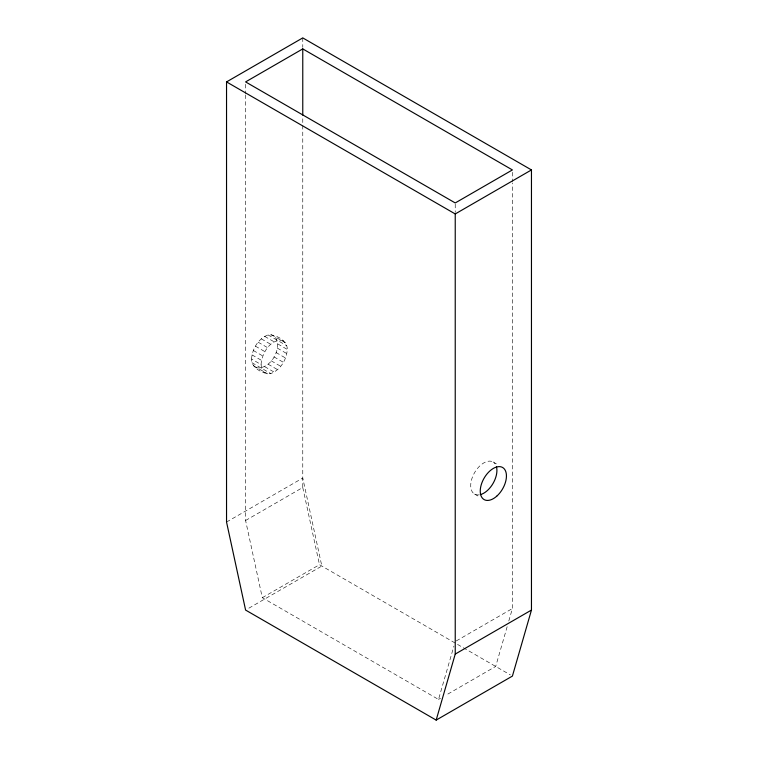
<?xml version="1.0" encoding="UTF-8"?>
<svg xmlns="http://www.w3.org/2000/svg" width="758" height="758" viewBox="0 0 758 758"><rect width="100%" height="100%" fill="white"/><g stroke="black" fill="none" stroke-linecap="round" stroke-linejoin="round"><path stroke-width="0.57" stroke-dasharray="3.79 2.84" d="M251.552 359.055C252.13 348.964 258.298 338.513 268.038 334.922C275.675 334.221 287.642 340.579 287.282 349.429C286.704 359.529 280.536 369.97 270.786 373.571C263.159 374.272 251.192 367.914 251.552 359.055L261.074 364.56L261.529 368.217L262.837 371.107L264.912 373.04M261.074 364.56C261.605 353.55 270.758 337.736 283.445 340.948M255.389 367.535C270.255 371.107 284.44 346.539 273.913 335.443M245.592 94.921L245.592 520.5L262.306 597.711L438.512 699.445L453.919 646.081M507.159 626.695L495.694 666.434L445.666 695.323M508.798 621.02L512.408 608.522L512.408 182.943M226.538 522.044L302.764 478.033L321.828 566.055L247.629 608.892M245.592 520.5L302.764 487.489L302.764 115.983M262.306 597.711L319.488 564.701L510.361 674.904M456.25 640.946L512.408 608.522M438.512 699.445L440.559 698.27M493.088 461.982L498.802 465.279M271.203 334.61L285.529 342.881M268.038 334.922L286.837 345.771M264.656 336.363L274.178 341.867M277.75 343.924L287.282 349.429M261.264 338.835L270.786 344.34M277.305 348.102L286.837 353.607M258.099 342.171L267.631 347.676M275.997 352.508L285.529 358.003M255.389 346.141L264.912 351.646M273.913 356.838L283.445 362.343M253.305 350.48L262.837 355.985M271.203 360.817L280.735 366.313M251.997 354.886L261.529 360.382M268.038 364.153L277.57 369.648M264.656 366.626L274.178 372.121M251.997 362.712L270.786 373.571M253.305 365.612L267.631 373.884M474.555 494.074L479.321 496.831M302.764 487.489L319.488 564.701M512.408 172.303L512.408 181.759M455.236 204.129L455.236 212.401M302.764 37.9L302.764 47.366M245.592 84.28L245.592 93.736M479.34 494.832A18.533 10.697 -60 0 1 473.778 474.101A18.533 10.697 -60 0 1 495.163 463.915"/><path stroke-width="1.14" d="M436.172 720.1L455.236 654.078L455.236 213.946L226.538 81.911L226.538 522.044L245.592 610.067L436.172 720.1L512.408 676.089L531.462 610.067L531.462 169.934L302.764 37.9L226.538 81.911M302.764 48.9L245.592 81.911L455.236 202.945L512.408 169.934L302.764 48.9L302.764 115.102M455.236 213.946L531.462 169.934M455.236 654.078L531.462 610.067M496.471 466.805A18.533 10.697 -60 0 1 480.43 494.604M496.736 496.187A18.533 10.697 -60 0 0 502.611 467.487A18.533 10.697 -60 0 0 480.695 486.92A18.533 10.697 -60 0 0 496.736 496.187"/></g></svg>
